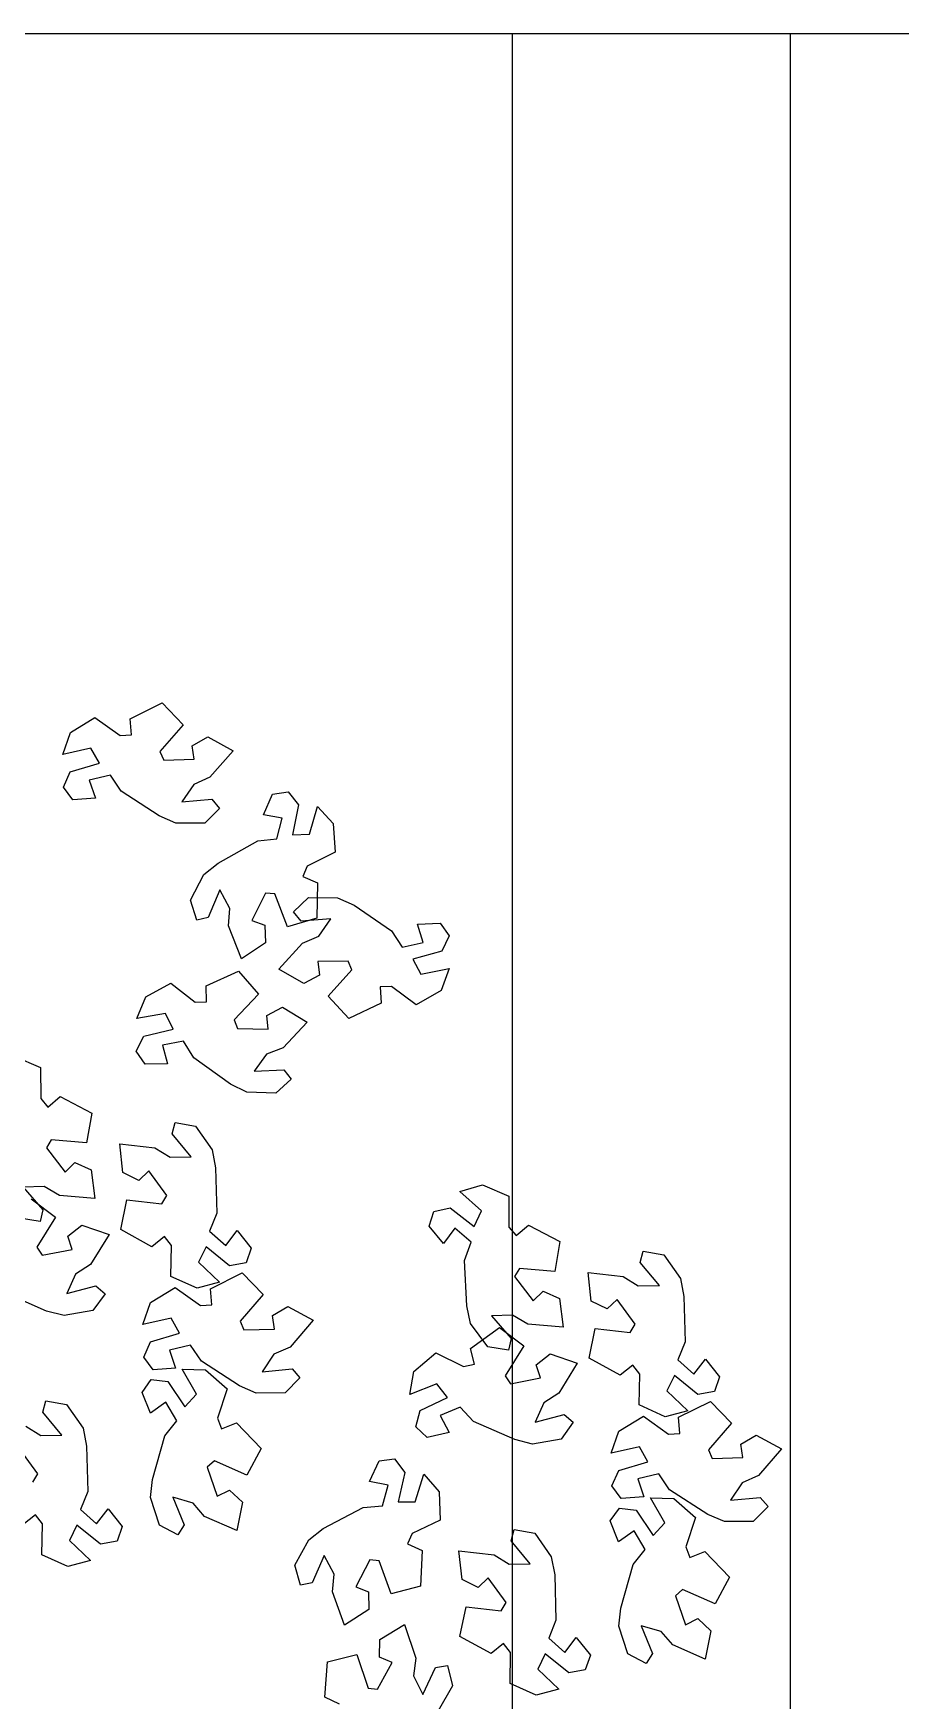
# Model space of a CAD drawing. Header units: centimetres. Extents: x 2004 to 13885, y -3131 to 5891.
# Drawn here: x 3102.8 to 3196.3, y 4338.5 to 4518.3 of the extents above; entities that cross this region are included whole.
import ezdxf

# ---------------------------------------------------------------- set-up
doc = ezdxf.new("R2010")
doc.units = ezdxf.units.CM
doc.layers.add('alberi', color=74, linetype='Continuous')

msp = doc.modelspace()

# ---------------------------------------------------------------- linework, layer by layer
for p, q in [((2004.42, 4518.3), (4004.42, 4518.3)), ((3004.42, 4518.3), (3154.42, 4518.3)), ((3154.42, 4518.3), (3154.42, 4143.3)), ((3184.42, 4113.3), (3184.42, 4518.3))]:
    msp.add_line(p, q)
at = {"layer": 'alberi'}
for points in [[(3121.26, 4433.15), (3118.14, 4433.13), (3116.34, 4433.91), (3112.25, 4436.58), (3111.09, 4438.32), (3108.82, 4437.78), (3109.47, 4435.83), (3107.04, 4435.66), (3106.03, 4437.01), (3106.77, 4438.67), (3106.77, 4438.67), (3109.91, 4439.59), (3109, 4441.21), (3105.95, 4440.55), (3106.79, 4442.92), (3109.43, 4444.52), (3112.15, 4442.58), (3113.37, 4442.66), (3113.24, 4444.39), (3113.24, 4444.39), (3116.66, 4446.1), (3118.94, 4443.75), (3116.44, 4440.87), (3116.85, 4439.93), (3120.14, 4440.03), (3119.92, 4441.49), (3121.59, 4442.44), (3124.32, 4440.95), (3121.82, 4438.08), (3120.07, 4437.32), (3118.81, 4435.43), (3122.02, 4435.71), (3122.86, 4434.73)], [(3119.74, 4424.84), (3121.17, 4427.61), (3122.7, 4428.84), (3126.97, 4431.22), (3129.05, 4431.44), (3129.62, 4433.69), (3127.6, 4434.03), (3128.58, 4436.26), (3130.24, 4436.52), (3131.37, 4435.1), (3131.37, 4435.1), (3130.72, 4431.89), (3132.57, 4431.94), (3133.41, 4434.95), (3135.12, 4433.1), (3135.31, 4430.02), (3132.32, 4428.51), (3131.83, 4427.4), (3133.42, 4426.71), (3133.42, 4426.71), (3133.35, 4422.88), (3130.2, 4421.96), (3128.82, 4425.51), (3127.8, 4425.59), (3126.35, 4422.63), (3127.75, 4422.14), (3127.81, 4420.22), (3125.22, 4418.5), (3123.84, 4422.05), (3123.98, 4423.95), (3122.9, 4425.95), (3121.65, 4422.97), (3120.4, 4422.68)], [(3132.45, 4425.13), (3135.57, 4425.09), (3137.36, 4424.28), (3141.4, 4421.53), (3142.53, 4419.77), (3144.8, 4420.27), (3144.2, 4422.23), (3146.63, 4422.35), (3147.61, 4420.98), (3146.84, 4419.34), (3146.84, 4419.34), (3143.68, 4418.48), (3144.56, 4416.85), (3147.62, 4417.45), (3146.74, 4415.09), (3144.07, 4413.54), (3141.38, 4415.53), (3140.17, 4415.47), (3140.27, 4413.74), (3140.27, 4413.74), (3136.81, 4412.09), (3134.58, 4414.49), (3137.13, 4417.32), (3136.74, 4418.26), (3133.45, 4418.23), (3133.64, 4416.76), (3131.95, 4415.84), (3129.25, 4417.38), (3131.8, 4420.21), (3133.57, 4420.94), (3134.86, 4422.81), (3131.65, 4422.58), (3130.82, 4423.57)], [(3128.93, 4404.01), (3125.81, 4404.13), (3124.05, 4404.99), (3120.07, 4407.83), (3118.99, 4409.62), (3116.7, 4409.18), (3117.26, 4407.2), (3114.83, 4407.14), (3113.88, 4408.54), (3114.69, 4410.16), (3114.69, 4410.16), (3117.86, 4410.94), (3117.03, 4412.6), (3113.95, 4412.07), (3114.9, 4414.41), (3117.6, 4415.89), (3120.24, 4413.83), (3121.45, 4413.86), (3121.4, 4415.6), (3121.4, 4415.6), (3124.89, 4417.16), (3127.06, 4414.7), (3124.44, 4411.94), (3124.81, 4410.98), (3128.11, 4410.94), (3127.95, 4412.41), (3129.66, 4413.29), (3132.32, 4411.68), (3129.7, 4408.92), (3127.92, 4408.23), (3126.58, 4406.4), (3129.8, 4406.54), (3130.59, 4405.53)], [(3120.28, 4400.46), (3122.06, 4397.9), (3122.44, 4395.98), (3122.56, 4391.09), (3121.79, 4389.15), (3123.52, 4387.58), (3124.76, 4389.22), (3126.28, 4387.32), (3125.73, 4385.72), (3123.95, 4385.39), (3123.95, 4385.39), (3121.41, 4387.45), (3120.6, 4385.79), (3122.87, 4383.65), (3120.43, 4383), (3117.62, 4384.26), (3117.68, 4387.61), (3116.92, 4388.56), (3115.57, 4387.47), (3115.57, 4387.47), (3112.22, 4389.32), (3112.87, 4392.53), (3116.65, 4392.1), (3117.19, 4392.97), (3115.25, 4395.63), (3114.17, 4394.62), (3112.44, 4395.45), (3112.12, 4398.55), (3115.9, 4398.12), (3117.52, 4397.11), (3119.79, 4397.15), (3117.74, 4399.63), (3118.06, 4400.87)], [(3151.78, 4376.68), (3149.93, 4379.19), (3149.5, 4381.1), (3149.26, 4385.99), (3149.98, 4387.95), (3148.22, 4389.47), (3147.01, 4387.8), (3145.45, 4389.67), (3145.96, 4391.27), (3147.73, 4391.65), (3147.73, 4391.65), (3150.32, 4389.65), (3151.09, 4391.33), (3148.77, 4393.41), (3151.19, 4394.13), (3154.03, 4392.93), (3154.05, 4389.59), (3154.83, 4388.66), (3156.16, 4389.78), (3156.16, 4389.78), (3159.56, 4388.01), (3158.99, 4384.79), (3155.19, 4385.12), (3154.67, 4384.24), (3156.68, 4381.63), (3157.74, 4382.67), (3159.49, 4381.87), (3159.89, 4378.79), (3156.1, 4379.12), (3154.45, 4380.09), (3152.18, 4380), (3154.3, 4377.57), (3154, 4376.32)], [(3170.75, 4386.59), (3172.54, 4384.03), (3172.92, 4382.11), (3173.04, 4377.22), (3172.27, 4375.28), (3174, 4373.72), (3175.24, 4375.35), (3176.75, 4373.45), (3176.21, 4371.85), (3174.43, 4371.52), (3174.43, 4371.52), (3171.89, 4373.58), (3171.07, 4371.92), (3173.34, 4369.78), (3170.91, 4369.13), (3168.1, 4370.4), (3168.16, 4373.74), (3167.4, 4374.69), (3166.05, 4373.6), (3166.05, 4373.6), (3162.69, 4375.45), (3163.34, 4378.66), (3167.13, 4378.23), (3167.67, 4379.1), (3165.72, 4381.76), (3164.64, 4380.75), (3162.91, 4381.58), (3162.59, 4384.68), (3166.37, 4384.25), (3168, 4383.24), (3170.27, 4383.28), (3168.21, 4385.76), (3168.54, 4387)], [(3129.92, 4371.71), (3126.8, 4371.69), (3125, 4372.46), (3120.9, 4375.13), (3119.74, 4376.86), (3117.47, 4376.32), (3118.12, 4374.37), (3115.69, 4374.2), (3114.69, 4375.55), (3115.42, 4377.21), (3115.42, 4377.21), (3118.56, 4378.13), (3117.64, 4379.75), (3114.6, 4379.08), (3115.43, 4381.46), (3118.07, 4383.06), (3120.79, 4381.12), (3122.01, 4381.21), (3121.87, 4382.94), (3121.87, 4382.94), (3125.3, 4384.66), (3127.57, 4382.31), (3125.08, 4379.43), (3125.49, 4378.49), (3128.79, 4378.59), (3128.56, 4380.06), (3130.23, 4381.01), (3132.96, 4379.53), (3130.47, 4376.65), (3128.72, 4375.88), (3127.47, 4373.99), (3130.67, 4374.28), (3131.52, 4373.31)], [(3159.67, 4366.71), (3156.6, 4366.18), (3154.7, 4366.66), (3150.22, 4368.63), (3148.8, 4370.16), (3146.65, 4369.26), (3147.6, 4367.44), (3145.23, 4366.88), (3144.02, 4368.05), (3144.48, 4369.81), (3144.48, 4369.81), (3147.42, 4371.22), (3146.27, 4372.67), (3143.37, 4371.53), (3143.81, 4374.01), (3146.16, 4376.01), (3149.15, 4374.54), (3150.34, 4374.81), (3149.93, 4376.5), (3149.93, 4376.5), (3153.03, 4378.75), (3155.66, 4376.79), (3153.66, 4373.55), (3154.22, 4372.69), (3157.45, 4373.32), (3156.99, 4374.73), (3158.49, 4375.93), (3161.42, 4374.9), (3159.42, 4371.66), (3157.82, 4370.63), (3156.88, 4368.56), (3160, 4369.36), (3160.99, 4368.53)], [(3116.38, 4357.44), (3115.42, 4360.41), (3115.63, 4362.36), (3116.95, 4367.07), (3118.26, 4368.7), (3117.07, 4370.7), (3115.4, 4369.5), (3114.51, 4371.76), (3115.49, 4373.13), (3117.3, 4372.92), (3117.3, 4372.92), (3119.12, 4370.2), (3120.38, 4371.56), (3118.84, 4374.27), (3121.36, 4374.18), (3123.68, 4372.14), (3122.64, 4368.96), (3123.08, 4367.83), (3124.7, 4368.47), (3124.7, 4368.47), (3127.36, 4365.72), (3125.79, 4362.84), (3122.3, 4364.36), (3121.53, 4363.69), (3122.61, 4360.58), (3123.94, 4361.23), (3125.35, 4359.92), (3124.74, 4356.87), (3121.25, 4358.39), (3120, 4359.83), (3117.82, 4360.46), (3119.05, 4357.49), (3118.38, 4356.39)], [(3180.4, 4357.84), (3177.28, 4357.82), (3175.48, 4358.59), (3171.38, 4361.26), (3170.22, 4362.99), (3167.95, 4362.45), (3168.6, 4360.5), (3166.17, 4360.33), (3165.16, 4361.68), (3165.9, 4363.34), (3165.9, 4363.34), (3169.03, 4364.26), (3168.12, 4365.88), (3165.07, 4365.21), (3165.91, 4367.59), (3168.55, 4369.19), (3171.27, 4367.26), (3172.48, 4367.34), (3172.35, 4369.07), (3172.35, 4369.07), (3175.77, 4370.79), (3178.05, 4368.44), (3175.56, 4365.56), (3175.97, 4364.62), (3179.26, 4364.72), (3179.04, 4366.19), (3180.71, 4367.14), (3183.44, 4365.66), (3180.95, 4362.78), (3179.2, 4362.01), (3177.94, 4360.12), (3181.15, 4360.41), (3181.99, 4359.44)], [(3130.97, 4353.13), (3132.47, 4355.87), (3134.02, 4357.07), (3138.34, 4359.35), (3140.42, 4359.52), (3141.05, 4361.77), (3139.03, 4362.15), (3140.06, 4364.36), (3141.73, 4364.58), (3142.83, 4363.13), (3142.83, 4363.13), (3142.11, 4359.94), (3143.96, 4359.95), (3144.87, 4362.94), (3146.54, 4361.05), (3146.65, 4357.97), (3143.64, 4356.53), (3143.12, 4355.43), (3144.7, 4354.7), (3144.7, 4354.7), (3144.54, 4350.88), (3141.37, 4350.03), (3140.07, 4353.61), (3139.05, 4353.7), (3137.54, 4350.78), (3138.93, 4350.26), (3138.95, 4348.34), (3136.32, 4346.67), (3135.02, 4350.25), (3135.2, 4352.16), (3134.15, 4354.17), (3132.85, 4351.23), (3131.59, 4350.96)], [(3166.86, 4343.57), (3165.9, 4346.54), (3166.11, 4348.49), (3167.43, 4353.2), (3168.73, 4354.83), (3167.54, 4356.83), (3165.87, 4355.63), (3164.98, 4357.89), (3165.97, 4359.26), (3167.77, 4359.05), (3167.77, 4359.05), (3169.6, 4356.33), (3170.86, 4357.69), (3169.32, 4360.4), (3171.84, 4360.31), (3174.15, 4358.27), (3173.12, 4355.09), (3173.56, 4353.96), (3175.17, 4354.6), (3175.17, 4354.6), (3177.84, 4351.85), (3176.27, 4348.97), (3172.78, 4350.49), (3172, 4349.82), (3173.08, 4346.71), (3174.42, 4347.36), (3175.82, 4346.05), (3175.22, 4343), (3171.73, 4344.52), (3170.48, 4345.96), (3168.3, 4346.59), (3169.53, 4343.62), (3168.85, 4342.52)], [(3156.84, 4356.58), (3158.62, 4354.02), (3159, 4352.09), (3159.12, 4347.21), (3158.35, 4345.27), (3160.08, 4343.7), (3161.32, 4345.34), (3162.84, 4343.44), (3162.29, 4341.84), (3160.51, 4341.51), (3160.51, 4341.51), (3157.97, 4343.57), (3157.16, 4341.91), (3159.43, 4339.77), (3156.99, 4339.11), (3154.18, 4340.38), (3154.24, 4343.72), (3153.48, 4344.68), (3152.13, 4343.59), (3152.13, 4343.59), (3148.78, 4345.44), (3149.43, 4348.65), (3153.21, 4348.22), (3153.75, 4349.09), (3151.81, 4351.75), (3150.73, 4350.73), (3149, 4351.57), (3148.67, 4354.67), (3152.46, 4354.24), (3154.08, 4353.23), (3156.35, 4353.26), (3154.3, 4355.74), (3154.62, 4356.99)]]:
    msp.add_lwpolyline(points, close=True, dxfattribs=at)
for points in [[(3100.71, 4408), (3103.55, 4406.8), (3103.58, 4403.46), (3104.36, 4402.53), (3105.68, 4403.65), (3105.68, 4403.65), (3109.08, 4401.88), (3108.51, 4398.66), (3104.72, 4398.99), (3104.2, 4398.11), (3106.21, 4395.5), (3107.26, 4396.54), (3109.01, 4395.74), (3109.41, 4392.66), (3105.62, 4392.99), (3103.97, 4393.96), (3101.7, 4393.87), (3103.82, 4391.44), (3103.52, 4390.19), (3101.3, 4390.55)], [(3102.56, 4392.62), (3105.18, 4390.66), (3103.18, 4387.42), (3103.74, 4386.56), (3106.97, 4387.18), (3106.52, 4388.6), (3108.01, 4389.8), (3110.95, 4388.77), (3108.95, 4385.53), (3107.34, 4384.5), (3106.41, 4382.43), (3109.53, 4383.23), (3110.52, 4382.4), (3109.19, 4380.58), (3106.12, 4380.05), (3104.22, 4380.53), (3099.75, 4382.5)], [(3101.98, 4368.11), (3103.6, 4367.1), (3105.87, 4367.13), (3103.82, 4369.61), (3104.14, 4370.86), (3106.36, 4370.44), (3108.15, 4367.89), (3108.52, 4365.96), (3108.65, 4361.08), (3107.87, 4359.14), (3109.6, 4357.57), (3110.84, 4359.21), (3112.36, 4357.31), (3111.82, 4355.71), (3110.03, 4355.38), (3110.03, 4355.38), (3107.49, 4357.44), (3106.68, 4355.78), (3108.95, 4353.64), (3106.52, 4352.98), (3103.71, 4354.25), (3103.76, 4357.59), (3103.01, 4358.55), (3101.65, 4357.46)], [(3102.73, 4362.09), (3103.28, 4362.96), (3101.33, 4365.62)], [(3135.78, 4338.13), (3134.22, 4338.9), (3134.22, 4338.9), (3134.48, 4342.72), (3137.66, 4343.49), (3138.88, 4339.88), (3139.9, 4339.76), (3141.48, 4342.64), (3140.1, 4343.2), (3140.13, 4345.12), (3142.8, 4346.72), (3144.01, 4343.11), (3143.78, 4341.21), (3144.78, 4339.17), (3146.15, 4342.08), (3147.42, 4342.31), (3147.98, 4340.13), (3146.42, 4337.43)]]:
    msp.add_lwpolyline(points, dxfattribs=at)

doc.saveas('drawing.dxf')
